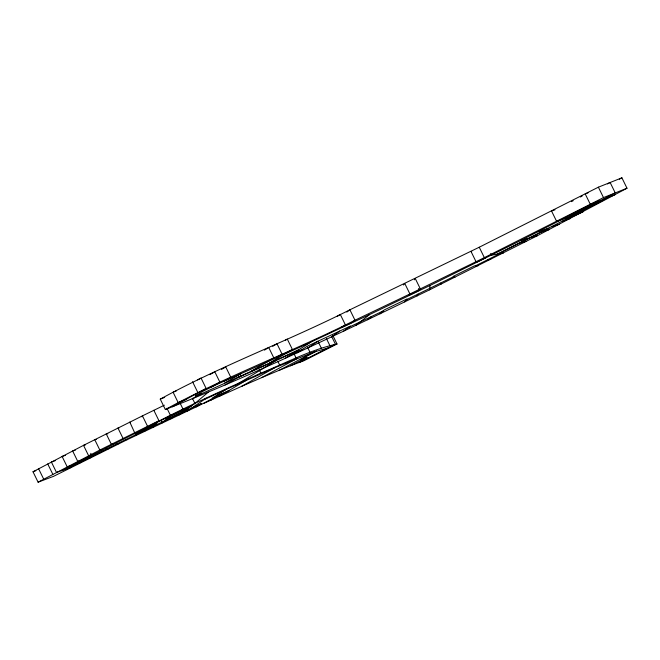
<?xml version="1.0" encoding="UTF-8"?>
<svg xmlns="http://www.w3.org/2000/svg" width="660" height="660" viewBox="0 0 660 660"><rect width="100%" height="100%" fill="white"/><g stroke="black" fill="none" stroke-linecap="round" stroke-linejoin="round"><path stroke-width="0.99" d="M429.569 289.839L537.553 235.636L627 188.232L621.902 177.82L598.389 187.176L479.251 247.228L349.899 309.796C287.504 341.319 221.537 365.475 160.248 399.127L165.355 409.538C255.362 374.104 342.557 331.972 429.569 289.839L430.023 285.483L520.608 240.595L594.148 202.868M141.982 416.856L142.444 415.858L164.373 405.19M144.779 431.186L145.315 430.015L201.391 403.532L196.16 406.931L126.968 439.791L53.526 476.347L38.098 482.18L33 471.768L83.523 445.335L142.444 415.858L147.543 426.269L147.081 427.267L61.396 470.72M417.087 295.944L417.953 294.137L453.651 276.647M414.332 279.799L415.264 278.52L420.37 288.932L419.43 290.21L408.623 295.433L409.918 293.972L484.349 257.639L603.487 197.587L627 188.232M404.745 301.933L406.981 298.972L384.293 309.903L380.028 313.855M153.541 426.987L154.877 425.428M147.081 427.267C183.958 407.591 222.676 390.53 260.882 373.106C285.995 363.008 310.414 349.709 337.021 344.025L332.772 335.346M403.524 285.021L404.819 283.561L409.918 293.972L354.998 320.207C292.603 351.73 226.636 375.886 165.355 409.538M157.798 422.037L168.523 416.839L170.354 415.181L166.947 408.235M164.323 420.923L162.187 422.862L161.337 421.129M179.14 414.868L194.914 403.433L208.255 392.205M367.686 319.753L371.563 316.486L383.188 310.926M173.646 416.51L170.725 418.82L169.876 417.087M168.523 416.839L180.51 411.081L183.01 409.101L180.46 403.895M355.6 325.495L369.567 314.572L430.023 285.483M346.822 312.097L349.899 309.796L354.998 320.207L351.92 322.509L341.451 327.451L345.345 324.769L340.246 314.358L337.128 316.503M343.48 331.221L350.542 325.99L307.263 346.228L297.016 352.836L296.167 351.103M331.658 336.773L339.71 331.072M206.283 398.153L187.415 410.99L186.565 409.258M308.401 347.597L318.062 341.203M236.577 384.673L275.913 360.599L296.29 351.285M285.425 358.141L310.777 342.152L369.567 314.572M195.31 405.199L196.16 406.931C206.308 402.237 215.737 396.206 226.232 392.155M327.632 348.076L314.242 351.912L274.725 367.727L226.108 389.433L212.157 398.17L229.21 390.382M203.791 403.409L210.812 400.191L217.495 396.132M285.516 340.123L287.281 339.067L292.388 349.478L287.084 352.646L276.928 357.266L282.101 354.205L277.002 343.794L272.695 346.343M283.816 354.519L216.274 384.697L203.552 390.967L195.088 396.025L201.539 393.723L269.569 363.058L283.816 354.519L310.777 342.152M246.254 380.267L218.839 396.536L210.812 400.191M264.404 350.13L268.768 347.572L273.867 357.984L250.742 371.489M225.035 385.011L240.974 375.82M224.623 382.981L240.809 373.832M217.99 394.804L218.839 396.536L241.568 386.372L274.725 367.727M221.479 369.402L225.786 367.018L230.885 377.429L223.996 381.249M192.283 398.863L201.539 393.723M197.53 379.904L201.019 377.998L206.118 388.41L172.491 406.791M209.764 374.665L214.855 371.885L219.953 382.297L210.623 387.395M619.311 179.231L621.902 177.82M241.568 386.372L261.707 377.619L297.47 358.273M38.098 482.18L99.833 450.037L158.944 420.7L153.838 410.289M607.431 183.934L610.145 182.498L615.244 192.91L602.596 199.6M261.707 377.619L279.337 370.243L314.242 351.912M569.324 215.77L575.586 213.485L595.609 203.041L602.621 200.434M571.403 201.638L573.193 200.714M580.371 196.993L582.161 196.061M498.193 254.009L609.048 197.101M316.676 351.095L303.55 357.868L306.521 357.002L301.018 359.84L309.21 357.439M279.337 370.243L290.474 365.788L303.262 359.188M497.071 254.199L549.021 228.187M290.474 365.788L299.64 362.307L335.387 344.132L331.567 336.32M337.021 344.025L303.773 360.805L299.64 362.307M65.554 469.301L145.315 430.015M475.489 265.823L499.612 253.762M135.242 433.505L157.204 422.73L155.471 424.735L135.531 434.329M406.395 299.747L417.953 294.137M190.006 406.972L168.308 417.343L165.363 420.024L184.412 411.023M371.563 316.486L348.752 327.319M180.51 411.081L191.738 405.735M204.055 399.663L226.108 389.433M290.466 354.956L301.859 349.709M269.569 363.058L298.592 349.833M275.913 360.599L237.649 377.743M176.575 390.769L173.085 392.205L178.183 402.616L186.037 399.391M588.093 192.827L585.222 193.941L590.32 204.352L614.914 194.824M160.248 399.127L164.711 397.411M589.058 205.549L595.609 203.041M33 471.768L35.896 470.679M575.586 213.485L582.26 211.01M555.002 209.814L551.57 211.068L556.677 221.479L574.67 214.921M583.077 211.876L565.867 219.491M55.275 460.663L51.381 462L56.479 472.411L71.346 467.313M562.518 221.224L570.496 218.51M551.752 226.776L559.54 224.235M537.875 231.85L546.793 228.938M65.348 455.359L62.081 456.398L67.18 466.81L71.412 465.465M76.205 463.947L81.238 462.346L80.388 460.606M541.654 231.965L549.046 229.697M530.541 237.641L537.553 235.636M520.608 240.595L528.346 238.375M75.347 450.161L72.625 450.937L77.723 461.348L81.353 460.317M86.212 458.939L90.469 457.735L89.62 456.002M520.179 242.913L526.606 241.255M85.495 444.881L83.523 445.335L88.621 455.746L91.583 455.062L90.733 453.321M96.203 453.981L99.676 453.172M503.324 253.11L491.568 255.164L490.718 253.423M96.261 439.395L94.735 439.626L99.833 450.037L102.118 449.691M106.153 449.072L108.834 448.66M487.509 259.825L490.735 259.462M116.061 444.205L117.934 444.196M478.096 265.807L474.507 265.832L453.181 276.4L454.946 277.34M107.819 433.826L106.219 433.834L111.317 444.246L112.918 444.238M118.841 428.299L117.925 427.977L123.024 438.388L123.94 438.71M125.895 439.411L126.968 439.791M471.735 251.724L470.951 251.328L476.05 261.739L476.842 262.135L485.446 257.862L484.349 257.639L479.251 247.228M440.492 283.123L441.111 284.171M598.389 187.176L603.487 197.587M418.58 288.469L419.43 290.21M326.387 338.489L329.794 345.427M318.367 342.103L321.346 348.183M307.51 347.168L310.06 352.374M293.956 353.644L296.076 357.984M277.893 361.457L279.592 364.93M259.174 369.633L260.882 373.106M192.538 381.711L197.637 392.123M195.5 394.07L196.35 395.802M192.365 398.227L194.914 403.433M47.726 463.922L52.833 474.334M38.61 468.765L43.708 479.177M135.919 435.452L129.797 422.078L130.028 422.746"/></g></svg>
